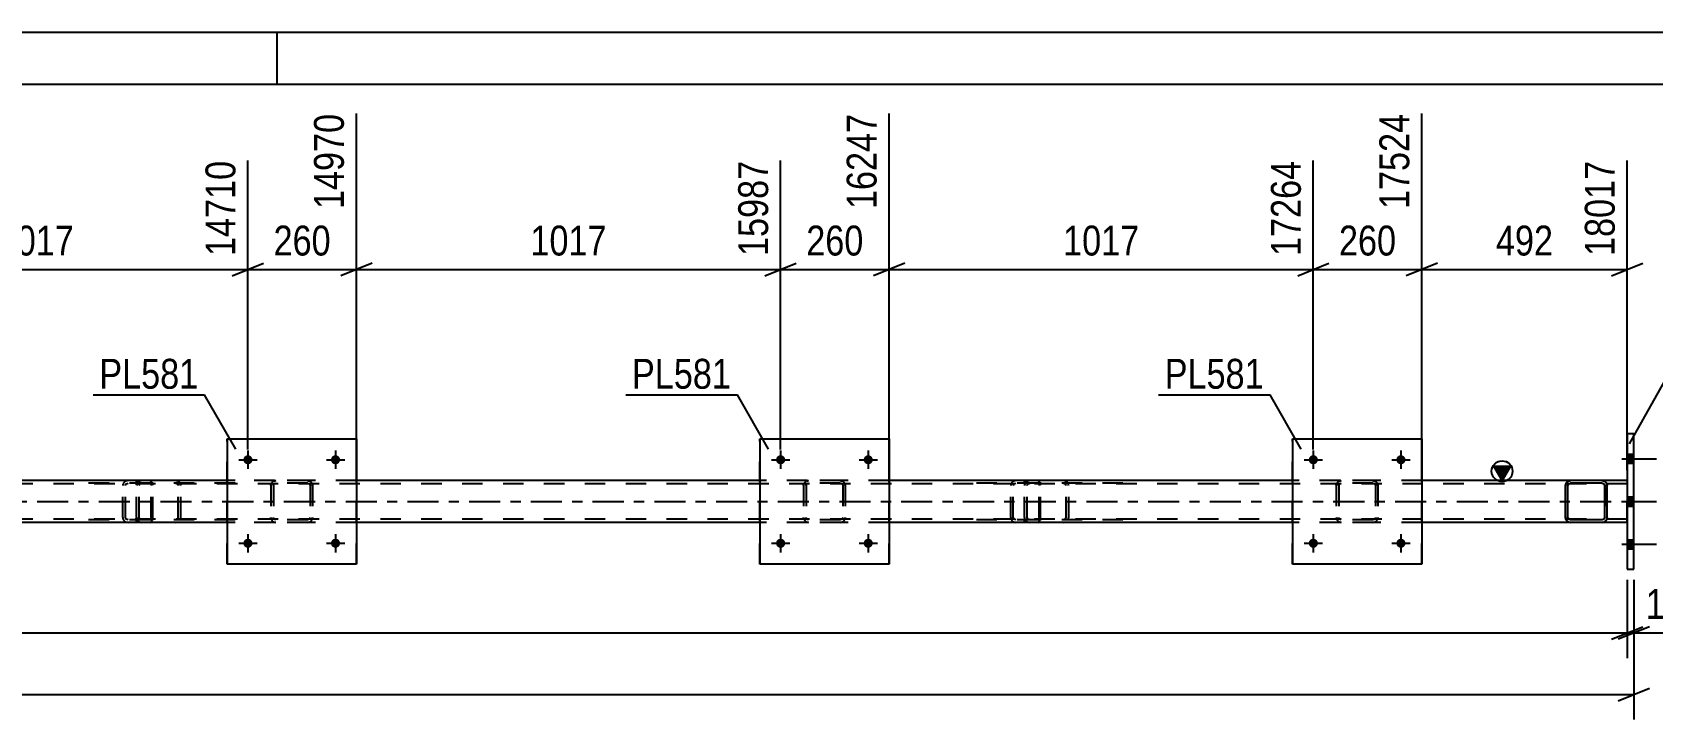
# Model space of a CAD drawing. Header units: millimetres. Extents: x 0 to 841, y 0 to 594.
# Drawn here: x 607.5 to 762.9, y 528.1 to 594 of the extents above; entities that cross this region are included whole.
import ezdxf

# ---------------------------------------------------------------- set-up
doc = ezdxf.new("R2010")
doc.units = ezdxf.units.MM
doc.linetypes.add('DXK_LINE_DOT2', pattern=[3.9198, 1.9599, -1.9599])
doc.linetypes.add('DXK_LINE_DOT3', pattern=[5.9187, 2.979, -0.9799, 0.9799, -0.9799])
doc.styles.add('Arial Narrow', font='ARIALN.TTF', dxfattribs={"height": 0.2})

# ---------------------------------------------------------------- blocks, each defined once
blk = doc.blocks.new('Unknown-232924980-1133')
at = {"color": 5, "linetype": 'Continuous'}
for p, q in [((841, 594), (0, 594)), ((631, 589), (631, 594)), ((836, 589), (5, 589))]:
    blk.add_line(p, q, dxfattribs=at)
blk = doc.blocks.new('Bolt-232924980-32500 - 11367')
at = {"linetype": 'Continuous'}
for points in [[(730.79, 545.04, -1), (729.91, 545.04, -1)], [(739.19, 545.04, -1), (738.31, 545.04, -1)]]:
    blk.add_hatch(color=1, dxfattribs=at).paths.add_polyline_path(points)
at = {"color": 1, "linetype": 'Continuous'}
for p, q in [((730.35, 545.92), (730.35, 544.16)), ((738.75, 545.92), (738.75, 544.16)), ((729.47, 545.04), (731.23, 545.04)), ((737.87, 545.04), (739.63, 545.04))]:
    blk.add_line(p, q, dxfattribs=at)
blk = doc.blocks.new('Part-232924980-11380 - 11367')
at = {"color": 7, "linetype": 'DXK_LINE_DOT2'}
for p, q in [((617.53, 550.64), (617.51, 550.56)), ((617.51, 547.52), (617.51, 550.56)), ((617.55, 550.74), (617.53, 550.64)), ((617.77, 550.56), (617.79, 550.65)), ((617.77, 547.52), (617.77, 550.56)), ((617.79, 550.65), (617.84, 550.73)), ((618.02, 551.04), (617.83, 551)), ((617.84, 550.73), (617.93, 550.78)), ((617.93, 550.78), (618.02, 550.8)), ((626.96, 551.04), (618.02, 551.04)), ((626.96, 550.8), (618.02, 550.8)), ((621.45, 551), (621.26, 551.04)), ((621.26, 550.8), (621.36, 550.78)), ((621.36, 550.78), (621.44, 550.73)), ((621.44, 550.73), (621.49, 550.65)), ((621.49, 550.65), (621.51, 550.56)), ((621.51, 547.52), (621.51, 550.56)), ((621.75, 550.64), (621.73, 550.74)), ((621.77, 550.56), (621.75, 550.64)), ((621.77, 547.52), (621.77, 550.56)), ((617.51, 547.52), (617.53, 547.43)), ((617.53, 547.43), (617.55, 547.33)), ((617.78, 547.45), (617.77, 547.52)), ((617.79, 547.43), (617.78, 547.45)), ((617.84, 547.35), (617.79, 547.43)), ((617.83, 547.07), (618.02, 547.04)), ((617.93, 547.3), (617.84, 547.35)), ((618.02, 547.28), (617.93, 547.3)), ((626.96, 547.28), (618.02, 547.28)), ((626.96, 547.04), (618.02, 547.04)), ((621.36, 547.3), (621.26, 547.28)), ((621.26, 547.04), (621.45, 547.07)), ((621.44, 547.35), (621.36, 547.3)), ((621.49, 547.43), (621.44, 547.35)), ((621.49, 547.43), (621.5, 547.45)), ((621.5, 547.45), (621.51, 547.52)), ((621.73, 547.33), (621.75, 547.43)), ((621.75, 547.43), (621.77, 547.52))]:
    blk.add_line(p, q, dxfattribs=at)
for centre, start, end in [((618, 550.54), 110.7583, 155.68), ((621.28, 550.54), 24.32, 69.2417), ((618, 547.54), 204.32, 249.2417)]:
    blk.add_arc(centre, 0.496, start, end, dxfattribs=at)
blk = doc.blocks.new('Bolt-232924980-32499 - 11367')
at = {"linetype": 'Continuous'}
for points in [[(679.71, 553.04, -1), (678.83, 553.04, -1)], [(688.11, 553.04, -1), (687.23, 553.04, -1)]]:
    blk.add_hatch(color=1, dxfattribs=at).paths.add_polyline_path(points)
at = {"color": 1, "linetype": 'Continuous'}
for p, q in [((679.27, 553.92), (679.27, 552.16)), ((687.67, 553.92), (687.67, 552.16)), ((678.39, 553.04), (680.15, 553.04)), ((686.79, 553.04), (688.55, 553.04))]:
    blk.add_line(p, q, dxfattribs=at)
blk = doc.blocks.new('Part-232924980-11381 - 11367')
at = {"color": 7, "linetype": 'DXK_LINE_DOT2'}
for p, q in [((618.79, 551.04), (611.81, 551.04)), ((618.79, 550.8), (611.81, 550.8)), ((616.21, 550.64), (616.19, 550.56)), ((616.19, 547.52), (616.19, 550.56)), ((616.23, 550.74), (616.21, 550.64)), ((616.45, 550.56), (616.46, 550.65)), ((616.45, 547.52), (616.45, 550.56)), ((616.46, 550.65), (616.52, 550.73)), ((616.7, 551.04), (616.5, 551)), ((616.52, 550.73), (616.6, 550.78)), ((616.6, 550.78), (616.7, 550.8)), ((617.51, 550.8), (617.51, 551.04)), ((618.89, 551), (618.79, 551.04)), ((618.79, 550.8), (618.84, 550.78)), ((618.84, 550.78), (618.88, 550.73)), ((618.88, 550.73), (618.91, 550.65)), ((618.98, 550.9), (618.89, 551)), ((618.91, 550.65), (618.92, 550.56)), ((618.92, 547.52), (618.92, 550.56)), ((619.04, 550.74), (618.98, 550.9)), ((619.06, 550.56), (619.04, 550.74)), ((619.06, 547.52), (619.06, 550.56)), ((618.79, 547.28), (611.81, 547.28)), ((618.79, 547.04), (611.81, 547.04)), ((616.19, 547.52), (616.21, 547.43)), ((616.21, 547.43), (616.23, 547.33)), ((616.46, 547.45), (616.45, 547.52)), ((616.46, 547.43), (616.46, 547.45)), ((616.52, 547.35), (616.46, 547.43)), ((616.5, 547.07), (616.7, 547.04)), ((616.6, 547.3), (616.52, 547.35)), ((616.7, 547.28), (616.6, 547.3)), ((617.51, 547.04), (617.51, 547.28)), ((618.84, 547.3), (618.79, 547.28)), ((618.79, 547.04), (618.89, 547.07)), ((618.88, 547.35), (618.84, 547.3)), ((618.91, 547.43), (618.88, 547.35)), ((618.89, 547.07), (618.98, 547.18)), ((618.92, 547.52), (618.91, 547.43)), ((618.98, 547.18), (619.04, 547.33)), ((619.04, 547.33), (619.06, 547.52))]:
    blk.add_line(p, q, dxfattribs=at)
for centre, start, end in [((616.68, 550.54), 111.1941, 156.1506), ((616.68, 547.53), 203.8494, 248.8059)]:
    blk.add_arc(centre, 0.492, start, end, dxfattribs=at)
blk = doc.blocks.new('Part-232924980-11382 - 11367')
at = {"color": 7, "linetype": 'DXK_LINE_DOT2'}
for p, q in [((702.66, 550.64), (702.65, 550.56)), ((702.65, 547.52), (702.65, 550.56)), ((702.69, 550.74), (702.66, 550.64)), ((702.9, 550.56), (702.92, 550.65)), ((702.9, 547.52), (702.9, 550.56)), ((702.92, 550.65), (702.98, 550.73)), ((703.16, 551.04), (702.96, 551)), ((702.98, 550.73), (703.06, 550.78)), ((703.06, 550.78), (703.16, 550.8)), ((712.1, 551.04), (703.16, 551.04)), ((712.1, 550.8), (703.16, 550.8)), ((706.59, 551), (706.39, 551.04)), ((706.39, 550.8), (706.49, 550.78)), ((706.49, 550.78), (706.57, 550.73)), ((706.57, 550.73), (706.63, 550.65)), ((706.63, 550.65), (706.65, 550.56)), ((706.65, 547.52), (706.65, 550.56)), ((706.89, 550.64), (706.86, 550.74)), ((706.9, 550.56), (706.89, 550.64)), ((706.9, 547.52), (706.9, 550.56)), ((702.65, 547.52), (702.66, 547.43)), ((702.66, 547.43), (702.69, 547.33)), ((702.92, 547.45), (702.9, 547.52)), ((702.92, 547.43), (702.92, 547.45)), ((702.98, 547.35), (702.92, 547.43)), ((702.96, 547.07), (703.16, 547.04)), ((703.06, 547.3), (702.98, 547.35)), ((703.16, 547.28), (703.06, 547.3)), ((712.1, 547.28), (703.16, 547.28)), ((712.1, 547.04), (703.16, 547.04)), ((706.49, 547.3), (706.39, 547.28)), ((706.39, 547.04), (706.59, 547.07)), ((706.57, 547.35), (706.49, 547.3)), ((706.63, 547.43), (706.57, 547.35)), ((706.63, 547.45), (706.65, 547.52)), ((706.63, 547.43), (706.63, 547.45)), ((706.86, 547.33), (706.89, 547.43)), ((706.89, 547.43), (706.9, 547.52))]:
    blk.add_line(p, q, dxfattribs=at)
for centre, start, end in [((703.14, 550.54), 110.7583, 155.68), ((706.41, 550.54), 24.32, 69.2417), ((703.14, 547.54), 204.32, 249.2417)]:
    blk.add_arc(centre, 0.496, start, end, dxfattribs=at)
blk = doc.blocks.new('Part-232924980-11384 - 11367')
at = {"color": 7, "linetype": 'DXK_LINE_DOT2'}
for p, q in [((703.92, 551.04), (696.95, 551.04)), ((703.92, 550.8), (696.95, 550.8)), ((701.35, 550.64), (701.33, 550.56)), ((701.33, 547.52), (701.33, 550.56)), ((701.37, 550.74), (701.35, 550.64)), ((701.58, 550.56), (701.6, 550.65)), ((701.58, 547.52), (701.58, 550.56)), ((701.6, 550.65), (701.65, 550.73)), ((701.83, 551.04), (701.64, 551)), ((701.65, 550.73), (701.74, 550.78)), ((701.74, 550.78), (701.83, 550.8)), ((702.65, 550.8), (702.65, 551.04)), ((704.03, 551), (703.92, 551.04)), ((703.92, 550.8), (703.97, 550.78)), ((703.97, 550.78), (704.02, 550.73)), ((704.02, 550.73), (704.05, 550.65)), ((704.11, 550.9), (704.03, 551)), ((704.05, 550.65), (704.06, 550.56)), ((704.06, 547.52), (704.06, 550.56)), ((704.17, 550.74), (704.11, 550.9)), ((704.19, 550.56), (704.17, 550.74)), ((704.19, 547.52), (704.19, 550.56)), ((703.92, 547.28), (696.95, 547.28)), ((703.92, 547.04), (696.95, 547.04)), ((701.33, 547.52), (701.35, 547.43)), ((701.35, 547.43), (701.37, 547.33)), ((701.59, 547.45), (701.58, 547.52)), ((701.6, 547.43), (701.59, 547.45)), ((701.65, 547.35), (701.6, 547.43)), ((701.64, 547.07), (701.83, 547.04)), ((701.74, 547.3), (701.65, 547.35)), ((701.83, 547.28), (701.74, 547.3)), ((702.65, 547.04), (702.65, 547.28)), ((703.97, 547.3), (703.92, 547.28)), ((703.92, 547.04), (704.03, 547.07)), ((704.02, 547.35), (703.97, 547.3)), ((704.05, 547.43), (704.02, 547.35)), ((704.03, 547.07), (704.11, 547.18)), ((704.06, 547.52), (704.05, 547.43)), ((704.11, 547.18), (704.17, 547.33)), ((704.17, 547.33), (704.19, 547.52))]:
    blk.add_line(p, q, dxfattribs=at)
for centre, start, end in [((701.82, 550.54), 111.1941, 156.1506), ((701.82, 547.53), 203.8494, 248.8059)]:
    blk.add_arc(centre, 0.492, start, end, dxfattribs=at)
blk = doc.blocks.new('Part-232924980-11386 - 11367')
at = {"color": 2, "linetype": 'Continuous'}
for p, q in [((761.09, 555.54), (760.45, 555.54)), ((760.45, 555.54), (760.45, 542.54)), ((761.09, 542.54), (761.09, 555.54)), ((760.45, 542.54), (761.09, 542.54))]:
    blk.add_line(p, q, dxfattribs=at)
blk = doc.blocks.new('Part-232924980-11456 - 11367')
at = {"linetype": 'Continuous'}
blk.add_hatch(color=2, dxfattribs=at).paths.add_polyline_path([(748.45, 551.04), (747.65, 552.44), (749.25, 552.44)])
at = {"color": 2, "linetype": 'Continuous'}
for p, q in [((748.45, 551.04), (747.65, 552.44)), ((747.65, 552.44), (749.25, 552.44)), ((749.25, 552.44), (748.45, 551.04)), ((626.19, 551.04), (587.51, 551.04)), ((677.27, 551.04), (638.59, 551.04)), ((728.35, 551.04), (689.67, 551.04)), ((755.01, 551.04), (740.75, 551.04)), ((760.45, 551.04), (758.05, 551.04)), ((626.19, 547.04), (587.51, 547.04)), ((677.27, 547.04), (638.59, 547.04)), ((728.35, 547.04), (689.67, 547.04)), ((755.01, 547.04), (740.75, 547.04)), ((760.45, 547.04), (758.05, 547.04))]:
    blk.add_line(p, q, dxfattribs=at)
at = {"color": 7, "linetype": 'DXK_LINE_DOT2'}
for p, q in [((760.45, 550.72), (39.78, 550.72)), ((638.59, 551.04), (626.19, 551.04)), ((689.67, 551.04), (677.27, 551.04)), ((740.75, 551.04), (728.35, 551.04)), ((758.05, 551.04), (755.01, 551.04)), ((760.45, 547.04), (760.45, 551.04)), ((760.45, 547.36), (39.78, 547.36)), ((638.59, 547.04), (626.19, 547.04)), ((689.67, 547.04), (677.27, 547.04)), ((740.75, 547.04), (728.35, 547.04)), ((758.05, 547.04), (755.01, 547.04))]:
    blk.add_line(p, q, dxfattribs=at)
at = {"color": 7, "linetype": 'DXK_LINE_DOT3'}
blk.add_line((39.78, 549.04), (760.45, 549.04), dxfattribs=at)
at = {"color": 2, "linetype": 'Continuous'}
blk.add_circle((748.45, 551.94), 1, dxfattribs=at)
blk = doc.blocks.new('Bolt-232924980-11490 - 11367')
at = {"linetype": 'Continuous'}
for points in [[(761.09, 552.7), (761.09, 553.58), (760.45, 553.58), (760.45, 552.7)], [(761.09, 552.7), (761.09, 553.58), (760.45, 553.58), (760.45, 552.7)], [(761.09, 552.7), (761.09, 553.58), (760.45, 553.58), (760.45, 552.7)], [(761.09, 548.6), (761.09, 549.48), (760.45, 549.48), (760.45, 548.6)], [(761.09, 548.6), (761.09, 549.48), (760.45, 549.48), (760.45, 548.6)], [(761.09, 544.5), (761.09, 545.38), (760.45, 545.38), (760.45, 544.5)], [(761.09, 544.5), (761.09, 545.38), (760.45, 545.38), (760.45, 544.5)], [(761.09, 544.5), (761.09, 545.38), (760.45, 545.38), (760.45, 544.5)]]:
    blk.add_hatch(color=1, dxfattribs=at).paths.add_polyline_path(points)
at = {"color": 1, "linetype": 'Continuous'}
for p, q in [((759.93, 553.14), (763.25, 553.14)), ((759.93, 553.14), (763.25, 553.14)), ((759.93, 553.14), (763.25, 553.14)), ((760.45, 553.58), (761.09, 553.58)), ((760.45, 553.58), (761.09, 553.58)), ((760.45, 553.58), (761.09, 553.58)), ((760.45, 552.7), (761.09, 552.7)), ((760.45, 552.7), (761.09, 552.7)), ((760.45, 552.7), (761.09, 552.7)), ((759.93, 549.04), (763.25, 549.04)), ((759.93, 549.04), (763.25, 549.04)), ((760.45, 549.48), (761.09, 549.48)), ((760.45, 549.48), (761.09, 549.48)), ((760.45, 548.6), (761.09, 548.6)), ((760.45, 548.6), (761.09, 548.6)), ((760.45, 545.38), (761.09, 545.38)), ((760.45, 545.38), (761.09, 545.38)), ((760.45, 545.38), (761.09, 545.38)), ((759.93, 544.94), (763.25, 544.94)), ((759.93, 544.94), (763.25, 544.94)), ((759.93, 544.94), (763.25, 544.94)), ((760.45, 544.5), (761.09, 544.5)), ((760.45, 544.5), (761.09, 544.5)), ((760.45, 544.5), (761.09, 544.5))]:
    blk.add_line(p, q, dxfattribs=at)
blk = doc.blocks.new('Part-232924980-32467 - 11367')
at = {"color": 7, "linetype": 'DXK_LINE_DOT2'}
for p, q in [((630.39, 550.56), (630.43, 550.74)), ((630.43, 550.74), (630.39, 550.56)), ((630.39, 550.56), (630.39, 547.52)), ((630.63, 550.56), (630.65, 550.65)), ((630.63, 550.56), (630.63, 547.52)), ((630.65, 550.65), (630.7, 550.73)), ((630.69, 551), (630.87, 551.04)), ((630.87, 551.04), (630.69, 551)), ((630.7, 550.73), (630.78, 550.78)), ((630.78, 550.78), (630.87, 550.8)), ((633.91, 551.04), (630.87, 551.04)), ((633.91, 550.8), (630.87, 550.8)), ((633.91, 551.04), (634.1, 551)), ((634.1, 551), (633.91, 551.04)), ((633.91, 550.8), (634, 550.78)), ((634, 550.78), (634.08, 550.73)), ((634.08, 550.73), (634.13, 550.65)), ((634.13, 550.65), (634.15, 550.56)), ((634.15, 550.56), (634.15, 547.52)), ((634.36, 550.74), (634.39, 550.56)), ((634.39, 550.56), (634.36, 550.74)), ((634.39, 550.56), (634.39, 547.52)), ((630.43, 547.33), (630.39, 547.52)), ((630.39, 547.52), (630.43, 547.33)), ((630.65, 547.43), (630.63, 547.52)), ((630.7, 547.35), (630.65, 547.43)), ((630.87, 547.04), (630.69, 547.07)), ((630.69, 547.07), (630.87, 547.04)), ((630.78, 547.3), (630.7, 547.35)), ((630.87, 547.28), (630.78, 547.3)), ((633.91, 547.28), (630.87, 547.28)), ((633.91, 547.04), (630.87, 547.04)), ((634, 547.3), (633.91, 547.28)), ((634.1, 547.07), (633.91, 547.04)), ((633.91, 547.04), (634.1, 547.07)), ((634.08, 547.35), (634, 547.3)), ((634.13, 547.43), (634.08, 547.35)), ((634.15, 547.52), (634.13, 547.43)), ((634.39, 547.52), (634.36, 547.33)), ((634.36, 547.33), (634.39, 547.52))]:
    blk.add_line(p, q, dxfattribs=at)
at = {"color": 7, "linetype": 'DXK_LINE_DOT3'}
blk.add_line((632.39, 549.04), (632.39, 549.04), dxfattribs=at)
at = {"color": 7, "linetype": 'DXK_LINE_DOT2'}
for centre, start, end in [((630.87, 550.56), 112.5, 157.5), ((630.87, 550.56), 112.5, 157.5), ((633.91, 550.56), 22.5, 67.5), ((633.91, 550.56), 22.5, 67.5), ((630.87, 547.52), 202.5, 247.5), ((630.87, 547.52), 202.5, 247.5), ((633.91, 547.52), 292.5, 337.5), ((633.91, 547.52), 292.5, 337.5)]:
    blk.add_arc(centre, 0.48, start, end, dxfattribs=at)
blk = doc.blocks.new('Part-232924980-32468 - 11367')
at = {"color": 2, "linetype": 'Continuous'}
for p, q in [((626.19, 555.04), (626.19, 543.04)), ((626.19, 555.04), (638.59, 555.04)), ((638.59, 555.04), (638.59, 543.04)), ((638.59, 543.04), (626.19, 543.04))]:
    blk.add_line(p, q, dxfattribs=at)
at = {"color": 7, "linetype": 'DXK_LINE_DOT2'}
for p, q in [((626.19, 543.04), (626.19, 555.04)), ((638.59, 543.04), (638.59, 555.04))]:
    blk.add_line(p, q, dxfattribs=at)
blk = doc.blocks.new('Part-232924980-32469 - 11367')
at = {"color": 7, "linetype": 'DXK_LINE_DOT2'}
for p, q in [((681.47, 550.56), (681.51, 550.74)), ((681.51, 550.74), (681.47, 550.56)), ((681.47, 550.56), (681.47, 547.52)), ((681.71, 550.56), (681.73, 550.65)), ((681.71, 550.56), (681.71, 547.52)), ((681.73, 550.65), (681.78, 550.73)), ((681.77, 551), (681.95, 551.04)), ((681.95, 551.04), (681.77, 551)), ((681.78, 550.73), (681.86, 550.78)), ((681.86, 550.78), (681.95, 550.8)), ((684.99, 551.04), (681.95, 551.04)), ((684.99, 550.8), (681.95, 550.8)), ((684.99, 551.04), (685.18, 551)), ((685.18, 551), (684.99, 551.04)), ((684.99, 550.8), (685.08, 550.78)), ((685.08, 550.78), (685.16, 550.73)), ((685.16, 550.73), (685.21, 550.65)), ((685.21, 550.65), (685.23, 550.56)), ((685.23, 550.56), (685.23, 547.52)), ((685.44, 550.74), (685.47, 550.56)), ((685.47, 550.56), (685.44, 550.74)), ((685.47, 550.56), (685.47, 547.52)), ((681.51, 547.33), (681.47, 547.52)), ((681.47, 547.52), (681.51, 547.33)), ((681.73, 547.43), (681.71, 547.52)), ((681.78, 547.35), (681.73, 547.43)), ((681.95, 547.04), (681.77, 547.07)), ((681.77, 547.07), (681.95, 547.04)), ((681.86, 547.3), (681.78, 547.35)), ((681.95, 547.28), (681.86, 547.3)), ((684.99, 547.28), (681.95, 547.28)), ((684.99, 547.04), (681.95, 547.04)), ((685.08, 547.3), (684.99, 547.28)), ((685.18, 547.07), (684.99, 547.04)), ((684.99, 547.04), (685.18, 547.07)), ((685.16, 547.35), (685.08, 547.3)), ((685.21, 547.43), (685.16, 547.35)), ((685.23, 547.52), (685.21, 547.43)), ((685.47, 547.52), (685.44, 547.33)), ((685.44, 547.33), (685.47, 547.52))]:
    blk.add_line(p, q, dxfattribs=at)
at = {"color": 7, "linetype": 'DXK_LINE_DOT3'}
blk.add_line((683.47, 549.04), (683.47, 549.04), dxfattribs=at)
at = {"color": 7, "linetype": 'DXK_LINE_DOT2'}
for centre, start, end in [((681.95, 550.56), 112.5, 157.5), ((681.95, 550.56), 112.5, 157.5), ((684.99, 550.56), 22.5, 67.5), ((684.99, 550.56), 22.5, 67.5), ((681.95, 547.52), 202.5, 247.5), ((681.95, 547.52), 202.5, 247.5), ((684.99, 547.52), 292.5, 337.5), ((684.99, 547.52), 292.5, 337.5)]:
    blk.add_arc(centre, 0.48, start, end, dxfattribs=at)
blk = doc.blocks.new('Part-232924980-32470 - 11367')
at = {"color": 2, "linetype": 'Continuous'}
for p, q in [((677.27, 555.04), (677.27, 543.04)), ((677.27, 555.04), (689.67, 555.04)), ((689.67, 555.04), (689.67, 543.04)), ((689.67, 543.04), (677.27, 543.04))]:
    blk.add_line(p, q, dxfattribs=at)
at = {"color": 7, "linetype": 'DXK_LINE_DOT2'}
for p, q in [((677.27, 543.04), (677.27, 555.04)), ((689.67, 543.04), (689.67, 555.04))]:
    blk.add_line(p, q, dxfattribs=at)
blk = doc.blocks.new('Part-232924980-32471 - 11367')
at = {"color": 7, "linetype": 'DXK_LINE_DOT2'}
for p, q in [((732.55, 550.56), (732.59, 550.74)), ((732.59, 550.74), (732.55, 550.56)), ((732.55, 550.56), (732.55, 547.52)), ((732.79, 550.56), (732.81, 550.65)), ((732.79, 550.56), (732.79, 547.52)), ((732.81, 550.65), (732.86, 550.73)), ((732.85, 551), (733.03, 551.04)), ((733.03, 551.04), (732.85, 551)), ((732.86, 550.73), (732.94, 550.78)), ((732.94, 550.78), (733.03, 550.8)), ((736.07, 551.04), (733.03, 551.04)), ((736.07, 550.8), (733.03, 550.8)), ((736.07, 551.04), (736.26, 551)), ((736.26, 551), (736.07, 551.04)), ((736.07, 550.8), (736.17, 550.78)), ((736.17, 550.78), (736.24, 550.73)), ((736.24, 550.73), (736.3, 550.65)), ((736.3, 550.65), (736.31, 550.56)), ((736.31, 550.56), (736.31, 547.52)), ((736.52, 550.74), (736.55, 550.56)), ((736.55, 550.56), (736.52, 550.74)), ((736.55, 550.56), (736.55, 547.52)), ((732.59, 547.33), (732.55, 547.52)), ((732.55, 547.52), (732.59, 547.33)), ((732.81, 547.43), (732.79, 547.52)), ((732.86, 547.35), (732.81, 547.43)), ((733.03, 547.04), (732.85, 547.07)), ((732.85, 547.07), (733.03, 547.04)), ((732.94, 547.3), (732.86, 547.35)), ((733.03, 547.28), (732.94, 547.3)), ((736.07, 547.28), (733.03, 547.28)), ((736.07, 547.04), (733.03, 547.04)), ((736.17, 547.3), (736.07, 547.28)), ((736.26, 547.07), (736.07, 547.04)), ((736.07, 547.04), (736.26, 547.07)), ((736.24, 547.35), (736.17, 547.3)), ((736.3, 547.43), (736.24, 547.35)), ((736.31, 547.52), (736.3, 547.43)), ((736.55, 547.52), (736.52, 547.33)), ((736.52, 547.33), (736.55, 547.52))]:
    blk.add_line(p, q, dxfattribs=at)
at = {"color": 7, "linetype": 'DXK_LINE_DOT3'}
blk.add_line((734.55, 549.04), (734.55, 549.04), dxfattribs=at)
at = {"color": 7, "linetype": 'DXK_LINE_DOT2'}
for centre, start, end in [((733.03, 550.56), 112.5, 157.5), ((733.03, 550.56), 112.5, 157.5), ((736.07, 550.56), 22.5, 67.5), ((736.07, 550.56), 22.5, 67.5), ((733.03, 547.52), 202.5, 247.5), ((733.03, 547.52), 202.5, 247.5), ((736.07, 547.52), 292.5, 337.5), ((736.07, 547.52), 292.5, 337.5)]:
    blk.add_arc(centre, 0.48, start, end, dxfattribs=at)
blk = doc.blocks.new('Part-232924980-32472 - 11367')
at = {"color": 2, "linetype": 'Continuous'}
for p, q in [((728.35, 555.04), (728.35, 543.04)), ((728.35, 555.04), (740.75, 555.04)), ((740.75, 555.04), (740.75, 543.04)), ((740.75, 543.04), (728.35, 543.04))]:
    blk.add_line(p, q, dxfattribs=at)
at = {"color": 7, "linetype": 'DXK_LINE_DOT2'}
for p, q in [((728.35, 543.04), (728.35, 555.04)), ((740.75, 543.04), (740.75, 555.04))]:
    blk.add_line(p, q, dxfattribs=at)
blk = doc.blocks.new('Part-232924980-32473 - 11367')
at = {"color": 2, "linetype": 'Continuous'}
for p, q in [((754.57, 550.74), (754.53, 550.56)), ((754.53, 547.52), (754.53, 550.56)), ((754.77, 550.56), (754.79, 550.65)), ((754.77, 547.52), (754.77, 550.56)), ((754.79, 550.65), (754.84, 550.73)), ((755.01, 551.04), (754.83, 551)), ((754.84, 550.73), (754.92, 550.78)), ((754.92, 550.78), (755.01, 550.8)), ((758.05, 551.04), (755.01, 551.04)), ((758.05, 550.8), (755.01, 550.8)), ((758.23, 551), (758.05, 551.04)), ((758.05, 550.8), (758.14, 550.78)), ((758.14, 550.78), (758.22, 550.73)), ((758.22, 550.73), (758.27, 550.65)), ((758.27, 550.65), (758.29, 550.56)), ((758.29, 547.52), (758.29, 550.56)), ((758.53, 550.56), (758.49, 550.74)), ((758.53, 547.52), (758.53, 550.56)), ((754.53, 547.52), (754.57, 547.33)), ((754.79, 547.43), (754.77, 547.52)), ((754.84, 547.35), (754.79, 547.43)), ((754.83, 547.07), (755.01, 547.04)), ((754.92, 547.3), (754.84, 547.35)), ((755.01, 547.28), (754.92, 547.3)), ((758.05, 547.28), (755.01, 547.28)), ((758.05, 547.04), (755.01, 547.04)), ((758.14, 547.3), (758.05, 547.28)), ((758.05, 547.04), (758.23, 547.07)), ((758.22, 547.35), (758.14, 547.3)), ((758.27, 547.43), (758.22, 547.35)), ((758.29, 547.52), (758.27, 547.43)), ((758.49, 547.33), (758.53, 547.52))]:
    blk.add_line(p, q, dxfattribs=at)
at = {"color": 7, "linetype": 'DXK_LINE_DOT2'}
for p, q in [((754.53, 550.56), (754.57, 550.74)), ((754.53, 547.52), (754.53, 550.56)), ((754.77, 547.52), (754.77, 550.56)), ((754.83, 551), (755.01, 551.04)), ((758.05, 551.04), (758.23, 551)), ((758.29, 550.56), (758.29, 547.52)), ((758.49, 550.74), (758.53, 550.56)), ((758.53, 547.52), (758.53, 550.56)), ((754.57, 547.33), (754.53, 547.52)), ((755.01, 547.04), (754.83, 547.07)), ((758.23, 547.07), (758.05, 547.04)), ((758.53, 547.52), (758.49, 547.33))]:
    blk.add_line(p, q, dxfattribs=at)
at = {"color": 2, "linetype": 'Continuous'}
for centre, start, end in [((755.01, 550.56), 112.5, 157.5), ((758.05, 550.56), 22.5, 67.5), ((755.01, 547.52), 202.5, 247.5), ((758.05, 547.52), 292.5, 337.5)]:
    blk.add_arc(centre, 0.48, start, end, dxfattribs=at)
at = {"color": 7, "linetype": 'DXK_LINE_DOT2'}
for centre, start, end in [((755.01, 550.56), 112.5, 157.5), ((758.05, 550.56), 22.5, 67.5), ((755.01, 547.52), 202.5, 247.5), ((758.05, 547.52), 292.5, 337.5)]:
    blk.add_arc(centre, 0.48, start, end, dxfattribs=at)
blk = doc.blocks.new('Bolt-232924980-32496 - 11367')
at = {"linetype": 'Continuous'}
for points in [[(628.63, 545.04, -1), (627.75, 545.04, -1)], [(637.03, 545.04, -1), (636.15, 545.04, -1)]]:
    blk.add_hatch(color=1, dxfattribs=at).paths.add_polyline_path(points)
at = {"color": 1, "linetype": 'Continuous'}
for p, q in [((628.19, 545.92), (628.19, 544.16)), ((636.59, 545.92), (636.59, 544.16)), ((627.31, 545.04), (629.07, 545.04)), ((635.71, 545.04), (637.47, 545.04))]:
    blk.add_line(p, q, dxfattribs=at)
blk = doc.blocks.new('Bolt-232924980-32497 - 11367')
at = {"linetype": 'Continuous'}
for points in [[(628.63, 553.04, -1), (627.75, 553.04, -1)], [(637.03, 553.04, -1), (636.15, 553.04, -1)]]:
    blk.add_hatch(color=1, dxfattribs=at).paths.add_polyline_path(points)
at = {"color": 1, "linetype": 'Continuous'}
for p, q in [((628.19, 553.92), (628.19, 552.16)), ((636.59, 553.92), (636.59, 552.16)), ((627.31, 553.04), (629.07, 553.04)), ((635.71, 553.04), (637.47, 553.04))]:
    blk.add_line(p, q, dxfattribs=at)
blk = doc.blocks.new('Bolt-232924980-32498 - 11367')
at = {"linetype": 'Continuous'}
for points in [[(679.71, 545.04, -1), (678.83, 545.04, -1)], [(688.11, 545.04, -1), (687.23, 545.04, -1)]]:
    blk.add_hatch(color=1, dxfattribs=at).paths.add_polyline_path(points)
at = {"color": 1, "linetype": 'Continuous'}
for p, q in [((679.27, 545.92), (679.27, 544.16)), ((687.67, 545.92), (687.67, 544.16)), ((678.39, 545.04), (680.15, 545.04)), ((686.79, 545.04), (688.55, 545.04))]:
    blk.add_line(p, q, dxfattribs=at)
blk = doc.blocks.new('Bolt-232924980-32501 - 11367')
at = {"linetype": 'Continuous'}
for points in [[(730.79, 553.04, -1), (729.91, 553.04, -1)], [(739.19, 553.04, -1), (738.31, 553.04, -1)]]:
    blk.add_hatch(color=1, dxfattribs=at).paths.add_polyline_path(points)
at = {"color": 1, "linetype": 'Continuous'}
for p, q in [((730.35, 553.92), (730.35, 552.16)), ((738.75, 553.92), (738.75, 552.16)), ((729.47, 553.04), (731.23, 553.04)), ((737.87, 553.04), (739.63, 553.04))]:
    blk.add_line(p, q, dxfattribs=at)
blk = doc.blocks.new('StraightDimension-232924980-16161 - 11367')
at = {"color": 7, "linetype": 'Continuous'}
for p, q in [((760.45, 541.54), (760.45, 534.04)), ((761.09, 541.54), (761.09, 534.04)), ((758.95, 535.84), (761.95, 537.04)), ((762.59, 537.04), (759.59, 535.84)), ((760.45, 536.44), (761.09, 536.44))]:
    blk.add_line(p, q, dxfattribs=at)
at = {"color": 0}
blk.add_wipeout([(766.47, 537.19), (766.47, 541.39), (761.62, 541.39), (761.62, 537.19)], dxfattribs=at)
at = {"color": 7, "linetype": 'Continuous'}
blk.add_line((761.09, 536.44), (767, 536.44), dxfattribs=at)
blk.add_line((761.09, 536.44), (767, 536.44), dxfattribs=at)
at = {"color": 3, "style": 'Arial Narrow'}
blk.add_text('16', height=2.863, dxfattribs=at).set_placement((762.22, 537.79))
blk = doc.blocks.new('StraightDimension-232924980-16162 - 11367')
at = {"color": 7, "linetype": 'Continuous'}
for p, q in [((760.45, 541.54), (760.45, 534.04)), ((39.78, 536.44), (760.45, 536.44)), ((758.95, 535.84), (761.95, 537.04))]:
    blk.add_line(p, q, dxfattribs=at)
blk = doc.blocks.new('StraightDimension-232924980-35655 - 11367')
at = {"color": 7, "linetype": 'Continuous'}
for p, q in [((689.67, 552.04), (689.67, 586.22)), ((730.35, 554.04), (730.35, 581.72)), ((691.17, 571.87), (688.17, 570.67)), ((728.85, 570.67), (731.85, 571.87)), ((689.67, 571.27), (730.35, 571.27))]:
    blk.add_line(p, q, dxfattribs=at)
at = {"color": 0, "linetype": 'Continuous'}
blk.add_wipeout([(729.75, 582.32), (725.55, 582.32), (725.55, 571.97), (729.75, 571.97)], dxfattribs=at)
at = {"color": 0}
blk.add_wipeout([(714.27, 572.02), (714.27, 576.22), (705.76, 576.22), (705.76, 572.02)], dxfattribs=at)
at = {"color": 3, "linetype": 'Continuous', "style": 'Arial Narrow'}
blk.add_text('17264', height=2.863, rotation=90.0002, dxfattribs=at).set_placement((729.15, 572.57))
at = {"color": 3, "style": 'Arial Narrow'}
blk.add_text('1017', height=2.863, dxfattribs=at).set_placement((706.36, 572.62))
blk = doc.blocks.new('StraightDimension-232924980-35553 - 11367')
at = {"color": 7, "linetype": 'Continuous'}
for p, q in [((761.09, 541.54), (761.09, 528.14)), ((39.14, 530.54), (761.09, 530.54)), ((759.59, 529.94), (762.59, 531.14))]:
    blk.add_line(p, q, dxfattribs=at)
blk = doc.blocks.new('StraightDimension-232924980-35653 - 11367')
at = {"color": 7, "linetype": 'Continuous'}
for p, q in [((740.75, 552.04), (740.75, 586.22)), ((760.45, 552.04), (760.45, 581.72)), ((742.25, 571.87), (739.25, 570.67)), ((758.95, 570.67), (761.95, 571.87)), ((740.75, 571.27), (760.45, 571.27))]:
    blk.add_line(p, q, dxfattribs=at)
at = {"color": 0, "linetype": 'Continuous'}
blk.add_wipeout([(759.85, 582.32), (755.65, 582.32), (755.65, 571.97), (759.85, 571.97)], dxfattribs=at)
at = {"color": 0}
blk.add_wipeout([(753.94, 572.02), (753.94, 576.22), (747.26, 576.22), (747.26, 572.02)], dxfattribs=at)
at = {"color": 3, "linetype": 'Continuous', "style": 'Arial Narrow'}
blk.add_text('18017', height=2.863, rotation=90.0002, dxfattribs=at).set_placement((759.25, 572.57))
at = {"color": 3, "style": 'Arial Narrow'}
blk.add_text('492', height=2.863, dxfattribs=at).set_placement((747.86, 572.62))
blk = doc.blocks.new('StraightDimension-232924980-35654 - 11367')
at = {"color": 7, "linetype": 'Continuous'}
for p, q in [((740.75, 552.04), (740.75, 586.22)), ((730.35, 554.04), (730.35, 581.72)), ((728.85, 570.67), (731.85, 571.87)), ((742.25, 571.87), (739.25, 570.67)), ((730.35, 571.27), (740.75, 571.27))]:
    blk.add_line(p, q, dxfattribs=at)
at = {"color": 0}
blk.add_wipeout([(738.9, 572.02), (738.9, 576.22), (732.21, 576.22), (732.21, 572.02)], dxfattribs=at)
at = {"color": 3, "style": 'Arial Narrow'}
blk.add_text('260', height=2.863, dxfattribs=at).set_placement((732.81, 572.62))
at = {"color": 0, "linetype": 'Continuous'}
blk.add_wipeout([(740.15, 586.82), (735.95, 586.82), (735.95, 576.47), (740.15, 576.47)], dxfattribs=at)
at = {"color": 3, "linetype": 'Continuous', "style": 'Arial Narrow'}
blk.add_text('17524', height=2.863, rotation=90.0002, dxfattribs=at).set_placement((739.55, 577.07))
blk = doc.blocks.new('StraightDimension-232924980-35656 - 11367')
at = {"color": 7, "linetype": 'Continuous'}
for p, q in [((689.67, 552.04), (689.67, 586.22)), ((679.27, 554.04), (679.27, 581.72)), ((677.77, 570.67), (680.77, 571.87)), ((691.17, 571.87), (688.17, 570.67)), ((679.27, 571.27), (689.67, 571.27))]:
    blk.add_line(p, q, dxfattribs=at)
at = {"color": 0}
blk.add_wipeout([(687.82, 572.02), (687.82, 576.22), (681.13, 576.22), (681.13, 572.02)], dxfattribs=at)
at = {"color": 3, "style": 'Arial Narrow'}
blk.add_text('260', height=2.863, dxfattribs=at).set_placement((681.73, 572.62))
at = {"color": 0, "linetype": 'Continuous'}
blk.add_wipeout([(689.07, 586.82), (684.87, 586.82), (684.87, 576.47), (689.07, 576.47)], dxfattribs=at)
at = {"color": 3, "linetype": 'Continuous', "style": 'Arial Narrow'}
blk.add_text('16247', height=2.863, rotation=90.0002, dxfattribs=at).set_placement((688.47, 577.07))
blk = doc.blocks.new('StraightDimension-232924980-35657 - 11367')
at = {"color": 7, "linetype": 'Continuous'}
for p, q in [((638.59, 552.04), (638.59, 586.22)), ((679.27, 554.04), (679.27, 581.72)), ((640.09, 571.87), (637.09, 570.67)), ((677.77, 570.67), (680.77, 571.87)), ((638.59, 571.27), (679.27, 571.27))]:
    blk.add_line(p, q, dxfattribs=at)
at = {"color": 0, "linetype": 'Continuous'}
blk.add_wipeout([(678.67, 582.32), (674.47, 582.32), (674.47, 571.97), (678.67, 571.97)], dxfattribs=at)
at = {"color": 0}
blk.add_wipeout([(663.19, 572.02), (663.19, 576.22), (654.68, 576.22), (654.68, 572.02)], dxfattribs=at)
at = {"color": 3, "linetype": 'Continuous', "style": 'Arial Narrow'}
blk.add_text('15987', height=2.863, rotation=90.0002, dxfattribs=at).set_placement((678.07, 572.57))
at = {"color": 3, "style": 'Arial Narrow'}
blk.add_text('1017', height=2.863, dxfattribs=at).set_placement((655.28, 572.62))
blk = doc.blocks.new('StraightDimension-232924980-35658 - 11367')
at = {"color": 7, "linetype": 'Continuous'}
for p, q in [((638.59, 552.04), (638.59, 586.22)), ((628.19, 554.04), (628.19, 581.72)), ((626.69, 570.67), (629.69, 571.87)), ((640.09, 571.87), (637.09, 570.67)), ((628.19, 571.27), (638.59, 571.27))]:
    blk.add_line(p, q, dxfattribs=at)
at = {"color": 0}
blk.add_wipeout([(636.73, 572.02), (636.73, 576.22), (630.05, 576.22), (630.05, 572.02)], dxfattribs=at)
at = {"color": 3, "style": 'Arial Narrow'}
blk.add_text('260', height=2.863, dxfattribs=at).set_placement((630.65, 572.62))
at = {"color": 0, "linetype": 'Continuous'}
blk.add_wipeout([(637.99, 586.82), (633.79, 586.82), (633.79, 576.47), (637.99, 576.47)], dxfattribs=at)
at = {"color": 3, "linetype": 'Continuous', "style": 'Arial Narrow'}
blk.add_text('14970', height=2.863, rotation=90.0002, dxfattribs=at).set_placement((637.39, 577.07))
blk = doc.blocks.new('StraightDimension-232924980-35659 - 11367')
at = {"color": 7, "linetype": 'Continuous'}
for p, q in [((587.51, 552.04), (587.51, 586.22)), ((628.19, 554.04), (628.19, 581.72)), ((589.01, 571.87), (586.01, 570.67)), ((626.69, 570.67), (629.69, 571.87)), ((587.51, 571.27), (628.19, 571.27))]:
    blk.add_line(p, q, dxfattribs=at)
at = {"color": 0, "linetype": 'Continuous'}
blk.add_wipeout([(627.59, 582.32), (623.39, 582.32), (623.39, 571.97), (627.59, 571.97)], dxfattribs=at)
at = {"color": 0}
blk.add_wipeout([(612.11, 572.02), (612.11, 576.22), (603.6, 576.22), (603.6, 572.02)], dxfattribs=at)
at = {"color": 3, "linetype": 'Continuous', "style": 'Arial Narrow'}
blk.add_text('14710', height=2.863, rotation=90.0002, dxfattribs=at).set_placement((626.99, 572.57))
at = {"color": 3, "style": 'Arial Narrow'}
blk.add_text('1017', height=2.863, dxfattribs=at).set_placement((604.2, 572.62))
blk = doc.blocks.new('Mark-232924980-16187 - 11367')
at = {"color": 0}
blk.add_wipeout([(771.7, 562.68), (771.7, 565.68), (765.49, 565.68), (765.49, 562.68)], dxfattribs=at)
blk.add_wipeout([(771.7, 562.68), (771.7, 565.68), (765.49, 565.68), (765.49, 562.68)], dxfattribs=at)
at = {"color": 30, "linetype": 'Continuous'}
for p, q in [((760.66, 554.58), (764.89, 562.08)), ((764.89, 562.08), (772.3, 562.08))]:
    blk.add_line(p, q, dxfattribs=at)
at = {"color": 3, "style": 'Arial Narrow'}
blk.add_text('SP4', height=2.863, dxfattribs=at).set_placement((765.49, 562.68))
blk = doc.blocks.new('Mark-232924980-35597 - 11367')
at = {"color": 0}
blk.add_wipeout([(623.44, 559.85), (623.44, 562.85), (613.94, 562.85), (613.94, 559.85)], dxfattribs=at)
blk.add_wipeout([(623.44, 559.85), (623.44, 562.85), (613.94, 562.85), (613.94, 559.85)], dxfattribs=at)
at = {"color": 30, "linetype": 'Continuous'}
for p in [(613.34, 559.25), (627.04, 554.05)]:
    blk.add_line(p, (624.04, 559.25), dxfattribs=at)
at = {"color": 3, "style": 'Arial Narrow'}
blk.add_text('PL581', height=2.863, dxfattribs=at).set_placement((613.94, 559.85))
blk = doc.blocks.new('Mark-232924980-35600 - 11367')
at = {"color": 0}
blk.add_wipeout([(674.52, 559.85), (674.52, 562.85), (665.02, 562.85), (665.02, 559.85)], dxfattribs=at)
blk.add_wipeout([(674.52, 559.85), (674.52, 562.85), (665.02, 562.85), (665.02, 559.85)], dxfattribs=at)
at = {"color": 30, "linetype": 'Continuous'}
for p in [(664.42, 559.25), (678.12, 554.05)]:
    blk.add_line(p, (675.12, 559.25), dxfattribs=at)
at = {"color": 3, "style": 'Arial Narrow'}
blk.add_text('PL581', height=2.863, dxfattribs=at).set_placement((665.02, 559.85))
blk = doc.blocks.new('Mark-232924980-35603 - 11367')
at = {"color": 0}
blk.add_wipeout([(725.6, 559.85), (725.6, 562.85), (716.1, 562.85), (716.1, 559.85)], dxfattribs=at)
blk.add_wipeout([(725.6, 559.85), (725.6, 562.85), (716.1, 562.85), (716.1, 559.85)], dxfattribs=at)
at = {"color": 30, "linetype": 'Continuous'}
for p in [(715.5, 559.25), (729.2, 554.05)]:
    blk.add_line(p, (726.2, 559.25), dxfattribs=at)
at = {"color": 3, "style": 'Arial Narrow'}
blk.add_text('PL581', height=2.863, dxfattribs=at).set_placement((716.1, 559.85))

msp = doc.modelspace()

# ---------------------------------------------------------------- block references
for name in ['Unknown-232924980-1133', 'Part-232924980-32468 - 11367', 'Part-232924980-32470 - 11367', 'Part-232924980-32472 - 11367', 'Part-232924980-11386 - 11367', 'Bolt-232924980-32497 - 11367', 'Bolt-232924980-32499 - 11367', 'Bolt-232924980-32501 - 11367', 'Bolt-232924980-11490 - 11367', 'Part-232924980-11456 - 11367', 'Part-232924980-11381 - 11367', 'Part-232924980-11380 - 11367', 'Part-232924980-32467 - 11367', 'Part-232924980-32469 - 11367', 'Part-232924980-11384 - 11367', 'Part-232924980-11382 - 11367', 'Part-232924980-32471 - 11367', 'Part-232924980-32473 - 11367', 'Bolt-232924980-32496 - 11367', 'Bolt-232924980-32498 - 11367', 'Bolt-232924980-32500 - 11367']:
    msp.add_blockref(name, (0, 0))

# ---------------------------------------------------------------- next in the draw order: block references
for name in ['StraightDimension-232924980-35655 - 11367', 'StraightDimension-232924980-35653 - 11367', 'StraightDimension-232924980-16161 - 11367']:
    msp.add_blockref(name, (0, 0))

# ---------------------------------------------------------------- next in the draw order: block references
for name in ['StraightDimension-232924980-35656 - 11367', 'StraightDimension-232924980-35654 - 11367', 'Mark-232924980-16187 - 11367', 'StraightDimension-232924980-16162 - 11367']:
    msp.add_blockref(name, (0, 0))

# ---------------------------------------------------------------- next in the draw order: block references
for name in ['StraightDimension-232924980-35657 - 11367', 'Mark-232924980-35603 - 11367', 'StraightDimension-232924980-35553 - 11367']:
    msp.add_blockref(name, (0, 0))

# ---------------------------------------------------------------- next in the draw order: block references
for name in ['StraightDimension-232924980-35658 - 11367', 'Mark-232924980-35600 - 11367']:
    msp.add_blockref(name, (0, 0))

# ---------------------------------------------------------------- next in the draw order: block references
msp.add_blockref('StraightDimension-232924980-35659 - 11367', (0, 0))

# ---------------------------------------------------------------- next in the draw order: block references
msp.add_blockref('Mark-232924980-35597 - 11367', (0, 0))

doc.saveas('drawing.dxf')
